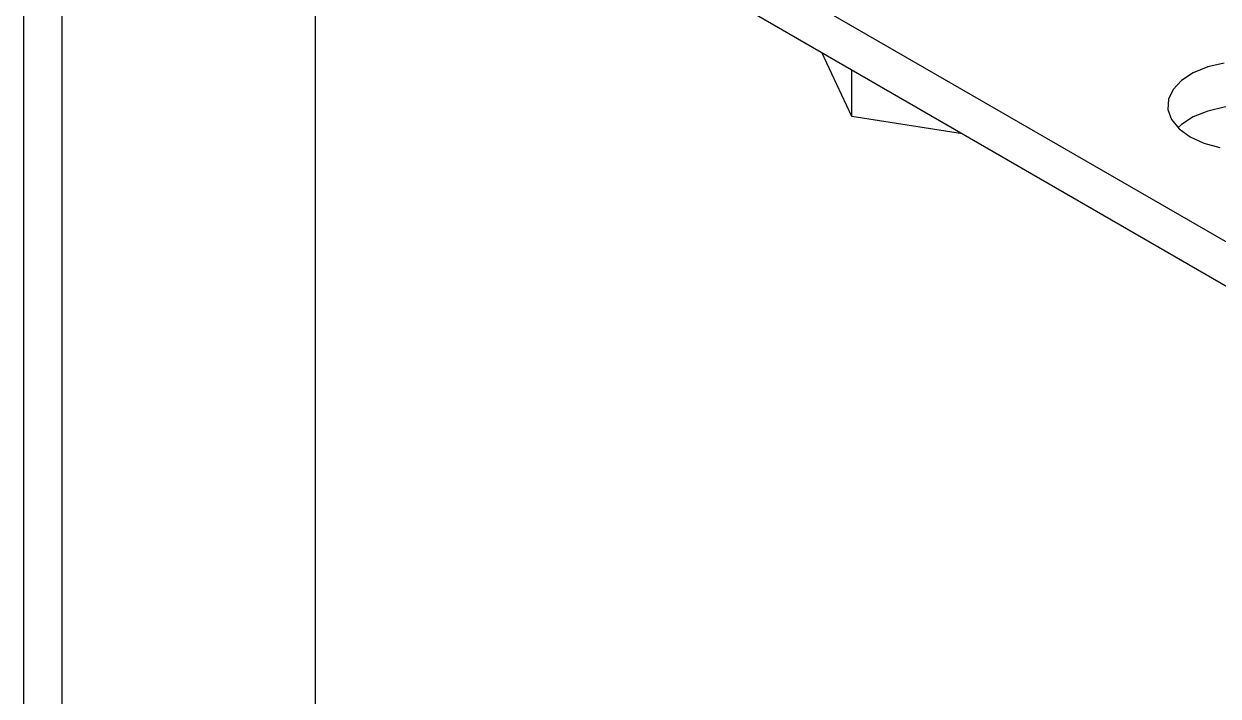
# Model space of a CAD drawing. Extents: x 8 to 113, y 0 to 87.
# Drawn here: x 14.311 to 18.473, y 12.869 to 15.211 of the extents above; entities that cross this region are included whole.
import ezdxf

# ---------------------------------------------------------------- set-up
doc = ezdxf.new("R2010")
doc.units = 0
doc.header["$MEASUREMENT"] = 0
doc.layers.add('OBJECT', color=7, linetype='CONTINUOUS')

msp = doc.modelspace()

# ---------------------------------------------------------------- linework, layer by layer
at = {"layer": 'OBJECT'}
for p, q in [((15.5047, 16.181), (18.616, 14.3849)), ((15.5047, 16.0275), (18.616, 14.2314)), ((15.3279, 10.3797), (15.3279, 15.9252)), ((14.3111, 9.7517), (14.3111, 15.4917)), ((14.444, 9.9058), (14.444, 15.415)), ((17.1961, 14.8877), (17.0925, 15.1108)), ((17.1961, 14.8877), (17.1961, 15.0511)), ((17.5826, 14.8279), (17.1961, 14.8877))]:
    msp.add_line(p, q, dxfattribs=at)
at = {"layer": 'OBJECT', "flags": 128}
for points in [[(18.4942, 15.0738), (18.4369, 15.0607), (18.3864, 15.0403), (18.3454, 15.0137), (18.3162, 14.9823), (18.3002, 14.948), (18.2984, 14.9124), (18.3109, 14.8776), (18.337, 14.8453), (18.3752, 14.8174)], [(18.7927, 14.849), (18.7712, 14.8673), (18.7276, 14.8925), (18.6751, 14.9112), (18.6166, 14.9224), (18.5552, 14.9255), (18.4942, 14.9203), (18.4369, 14.9072), (18.3864, 14.8867), (18.3454, 14.8602), (18.3331, 14.849)], [(18.3752, 14.8174), (18.4235, 14.7953), (18.4794, 14.7803)]]:
    msp.add_lwpolyline(points, dxfattribs=at)

doc.saveas('drawing.dxf')
